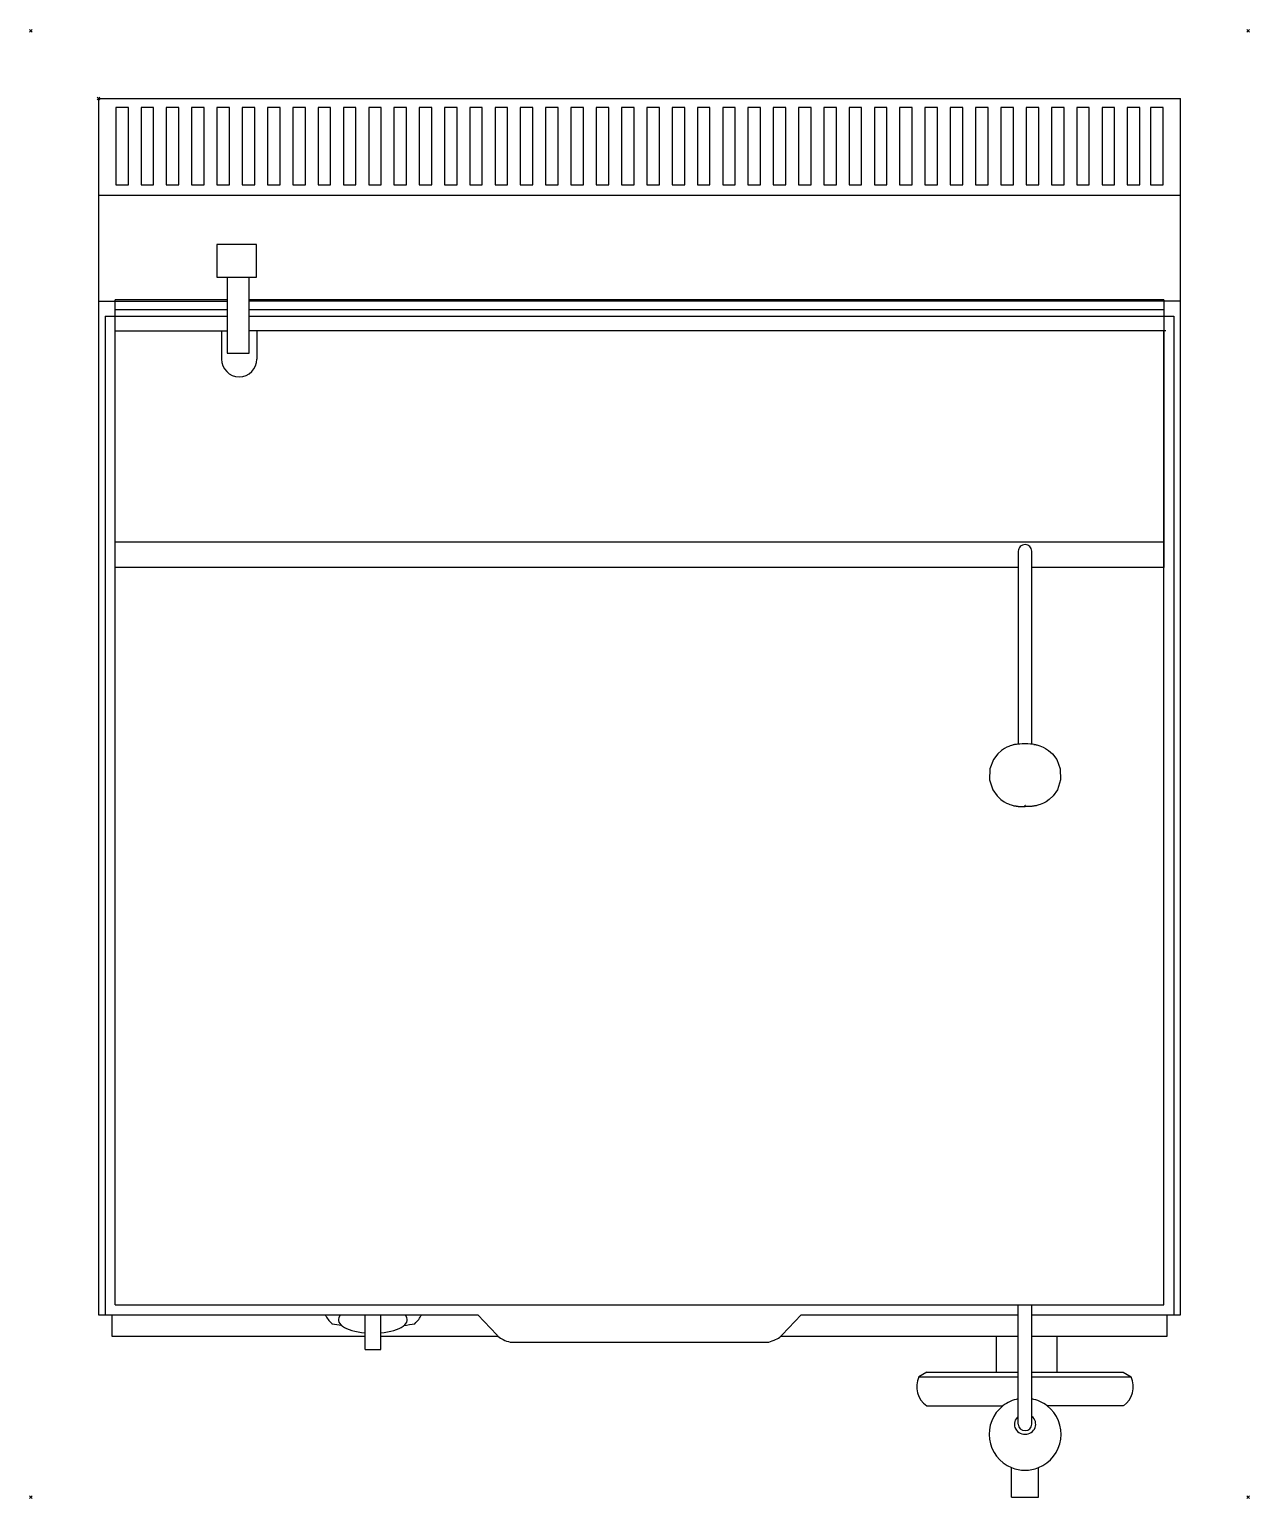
# Model space of a CAD drawing. Header units: millimetres. Extents: x -51 to 851, y -1035 to 51.
import ezdxf

# ---------------------------------------------------------------- set-up
doc = ezdxf.new("R2010")
doc.units = ezdxf.units.MM
doc.header["$PDMODE"] = 3
for name, color, linetype in [('IQ_200_2D', 1, 'Continuous'), ('IQ_204_2D', 7, 'Continuous'), ('IQ_INS_3D', 3, 'Continuous')]:
    doc.layers.add(name, color=color, linetype=linetype)

msp = doc.modelspace()

# ---------------------------------------------------------------- linework, layer by layer
at = {"layer": 'IQ_200_2D', "linetype": 'Continuous'}
for p, q in [((0, 0), (800, 0)), ((0, 0), (0, -899.2)), ((0, 0), (800, 0)), ((800, -899.2), (800, 0)), ((0, -899.2), (10, -899.2)), ((10, -899.2), (10, -915)), ((790, -915), (790, -899.2)), ((790, -899.2), (800, -899.2)), ((10, -915), (197.1, -915)), ((197.1, -924.7), (197.1, -915)), ((208.7, -924.7), (208.7, -915)), ((208.7, -915), (295.4, -915)), ((304.5, -919.3), (495.5, -919.3)), ((504.5, -915), (664, -915)), ((664, -941.5), (664, -915)), ((708.4, -915), (708.4, -941.5)), ((708.4, -915), (790, -915)), ((197.1, -924.7), (208.7, -924.7)), ((612.4, -941.5), (606.6, -945)), ((612.4, -941.5), (664, -941.5)), ((708.4, -941.5), (757.6, -941.5)), ((757.6, -941.5), (763.4, -945)), ((612.4, -966.5), (668.6, -966.5)), ((757.6, -966.5), (701.4, -966.5)), ((675, -1034), (675, -1012)), ((695, -1034), (695, -1012)), ((675, -1034), (695, -1034))]:
    msp.add_line(p, q, dxfattribs=at)
for centre, radius, start, end in [((622.1, -952.3), 17.2, 154.61, 235.39), ((747.9, -952.3), 17.2, 304.61, 25.39), ((685, -987.4), 26.6, 127.9704, 247.9003), ((685, -987.4), 26.6, 292.0997, 52.0296)]:
    msp.add_arc(centre, radius, start, end, dxfattribs=at)
for centre, major_axis, start_param, end_param in [((313.4, -909.4), (20.9, 0), 3.579879, 3.674307), ((313.4, -909.4), (20.9, 0), 3.674307, 4.270986), ((486.6, -909.4), (20.8, 0), 5.15392, 5.748919), ((486.6, -909.4), (20.8, 0), 5.748919, 5.844892)]:
    msp.add_ellipse(centre, major_axis=major_axis, ratio=0.524408, start_param=start_param, end_param=end_param, dxfattribs=at)
at = {"layer": 'IQ_204_2D', "linetype": 'Continuous'}
for p, q in [((22.2, -6.8), (12.9, -6.8)), ((12.9, -6.8), (12.9, -63.9)), ((22.2, -63.9), (22.2, -6.8)), ((40.8, -6.8), (31.6, -6.8)), ((31.6, -6.8), (31.6, -63.9)), ((40.8, -63.9), (40.8, -6.8)), ((59.5, -6.8), (50.2, -6.8)), ((50.2, -6.8), (50.2, -63.9)), ((59.5, -63.9), (59.5, -6.8)), ((78.2, -6.8), (68.9, -6.8)), ((68.9, -6.8), (68.9, -63.9)), ((78.2, -63.9), (78.2, -6.8)), ((96.9, -6.8), (87.6, -6.8)), ((87.6, -6.8), (87.6, -63.9)), ((96.9, -63.9), (96.9, -6.8)), ((115.6, -6.8), (106.3, -6.8)), ((106.3, -6.8), (106.3, -63.9)), ((115.6, -63.9), (115.6, -6.8)), ((134.3, -6.8), (125, -6.8)), ((125, -6.8), (125, -63.9)), ((134.3, -63.9), (134.3, -6.8)), ((153, -6.8), (143.7, -6.8)), ((143.7, -6.8), (143.7, -63.9)), ((153, -63.9), (153, -6.8)), ((171.7, -6.8), (162.4, -6.8)), ((162.4, -6.8), (162.4, -63.9)), ((171.7, -63.9), (171.7, -6.8)), ((190.4, -6.8), (181.1, -6.8)), ((181.1, -6.8), (181.1, -63.9)), ((190.4, -63.9), (190.4, -6.8)), ((209.1, -6.8), (199.8, -6.8)), ((199.8, -6.8), (199.8, -63.9)), ((209.1, -63.9), (209.1, -6.8)), ((227.8, -6.8), (218.5, -6.8)), ((218.5, -6.8), (218.5, -63.9)), ((227.8, -63.9), (227.8, -6.8)), ((246.5, -6.8), (237.2, -6.8)), ((237.2, -6.8), (237.2, -63.9)), ((246.5, -63.9), (246.5, -6.8)), ((265.2, -6.8), (255.9, -6.8)), ((255.9, -6.8), (255.9, -63.9)), ((265.2, -63.9), (265.2, -6.8)), ((283.8, -6.8), (274.6, -6.8)), ((274.6, -6.8), (274.6, -63.9)), ((283.8, -63.9), (283.8, -6.8)), ((302.5, -6.8), (293.2, -6.8)), ((293.2, -6.8), (293.2, -63.9)), ((302.5, -63.9), (302.5, -6.8)), ((321.2, -6.8), (311.9, -6.8)), ((311.9, -6.8), (311.9, -63.9)), ((321.2, -63.9), (321.2, -6.8)), ((339.9, -6.8), (330.6, -6.8)), ((330.6, -6.8), (330.6, -63.9)), ((339.9, -63.9), (339.9, -6.8)), ((358.6, -6.8), (349.3, -6.8)), ((349.3, -6.8), (349.3, -63.9)), ((358.6, -63.9), (358.6, -6.8)), ((377.3, -6.8), (368, -6.8)), ((368, -6.8), (368, -63.9)), ((377.3, -63.9), (377.3, -6.8)), ((396, -6.8), (386.7, -6.8)), ((386.7, -6.8), (386.7, -63.9)), ((396, -63.9), (396, -6.8)), ((414.7, -6.8), (405.4, -6.8)), ((405.4, -6.8), (405.4, -63.9)), ((414.7, -63.9), (414.7, -6.8)), ((433.4, -6.8), (424.1, -6.8)), ((424.1, -6.8), (424.1, -63.9)), ((433.4, -63.9), (433.4, -6.8)), ((452.1, -6.8), (442.8, -6.8)), ((442.8, -6.8), (442.8, -63.9)), ((452.1, -63.9), (452.1, -6.8)), ((470.8, -6.8), (461.5, -6.8)), ((461.5, -6.8), (461.5, -63.9)), ((470.8, -63.9), (470.8, -6.8)), ((489.5, -6.8), (480.2, -6.8)), ((480.2, -6.8), (480.2, -63.9)), ((489.5, -63.9), (489.5, -6.8)), ((508.2, -6.8), (498.9, -6.8)), ((498.9, -6.8), (498.9, -63.9)), ((508.2, -63.9), (508.2, -6.8)), ((526.9, -6.8), (517.6, -6.8)), ((517.6, -6.8), (517.6, -63.9)), ((526.9, -63.9), (526.9, -6.8)), ((545.5, -6.8), (536.3, -6.8)), ((536.3, -6.8), (536.3, -63.9)), ((545.5, -63.9), (545.5, -6.8)), ((564.2, -6.8), (554.9, -6.8)), ((554.9, -6.8), (554.9, -63.9)), ((564.2, -63.9), (564.2, -6.8)), ((582.9, -6.8), (573.6, -6.8)), ((573.6, -6.8), (573.6, -63.9)), ((582.9, -63.9), (582.9, -6.8)), ((601.6, -6.8), (592.3, -6.8)), ((592.3, -6.8), (592.3, -63.9)), ((601.6, -63.9), (601.6, -6.8)), ((620.3, -6.8), (611, -6.8)), ((611, -6.8), (611, -63.9)), ((620.3, -63.9), (620.3, -6.8)), ((639, -6.8), (629.7, -6.8)), ((629.7, -6.8), (629.7, -63.9)), ((639, -63.9), (639, -6.8)), ((657.7, -6.8), (648.4, -6.8)), ((648.4, -6.8), (648.4, -63.9)), ((657.7, -63.9), (657.7, -6.8)), ((676.4, -6.8), (667.1, -6.8)), ((667.1, -6.8), (667.1, -63.9)), ((676.4, -63.9), (676.4, -6.8)), ((695.1, -6.8), (685.8, -6.8)), ((685.8, -6.8), (685.8, -63.9)), ((695.1, -63.9), (695.1, -6.8)), ((713.8, -6.8), (704.5, -6.8)), ((704.5, -6.8), (704.5, -63.9)), ((713.8, -63.9), (713.8, -6.8)), ((732.5, -6.8), (723.2, -6.8)), ((723.2, -6.8), (723.2, -63.9)), ((732.5, -63.9), (732.5, -6.8)), ((751.2, -6.8), (741.9, -6.8)), ((741.9, -6.8), (741.9, -63.9)), ((751.2, -63.9), (751.2, -6.8)), ((769.9, -6.8), (760.6, -6.8)), ((760.6, -6.8), (760.6, -63.9)), ((769.9, -63.9), (769.9, -6.8)), ((787.1, -6.8), (777.8, -6.8)), ((777.8, -6.8), (777.8, -63.9)), ((787.1, -63.9), (787.1, -6.8)), ((12.9, -63.9), (22.2, -63.9)), ((31.6, -63.9), (40.8, -63.9)), ((50.2, -63.9), (59.5, -63.9)), ((68.9, -63.9), (78.2, -63.9)), ((87.6, -63.9), (96.9, -63.9)), ((106.3, -63.9), (115.6, -63.9)), ((125, -63.9), (134.3, -63.9)), ((143.7, -63.9), (153, -63.9)), ((162.4, -63.9), (171.7, -63.9)), ((181.1, -63.9), (190.4, -63.9)), ((199.8, -63.9), (209.1, -63.9)), ((218.5, -63.9), (227.8, -63.9)), ((237.2, -63.9), (246.5, -63.9)), ((255.9, -63.9), (265.2, -63.9)), ((274.6, -63.9), (283.8, -63.9)), ((293.2, -63.9), (302.5, -63.9)), ((311.9, -63.9), (321.2, -63.9)), ((330.6, -63.9), (339.9, -63.9)), ((349.3, -63.9), (358.6, -63.9)), ((368, -63.9), (377.3, -63.9)), ((386.7, -63.9), (396, -63.9)), ((405.4, -63.9), (414.7, -63.9)), ((424.1, -63.9), (433.4, -63.9)), ((442.8, -63.9), (452.1, -63.9)), ((461.5, -63.9), (470.8, -63.9)), ((480.2, -63.9), (489.5, -63.9)), ((498.9, -63.9), (508.2, -63.9)), ((517.6, -63.9), (526.9, -63.9)), ((536.3, -63.9), (545.5, -63.9)), ((554.9, -63.9), (564.2, -63.9)), ((573.6, -63.9), (582.9, -63.9)), ((592.3, -63.9), (601.6, -63.9)), ((611, -63.9), (620.3, -63.9)), ((629.7, -63.9), (639, -63.9)), ((648.4, -63.9), (657.7, -63.9)), ((667.1, -63.9), (676.4, -63.9)), ((685.8, -63.9), (695.1, -63.9)), ((704.5, -63.9), (713.8, -63.9)), ((723.2, -63.9), (732.5, -63.9)), ((741.9, -63.9), (751.2, -63.9)), ((760.6, -63.9), (769.9, -63.9)), ((777.8, -63.9), (787.1, -63.9)), ((0, -71.6), (800, -71.6)), ((87.5, -108.1), (87.5, -132.1)), ((116.8, -108.1), (87.5, -108.1)), ((116.8, -132.1), (116.8, -108.1)), ((87.5, -132.1), (116.8, -132.1)), ((95.1, -132.1), (95.1, -188.3)), ((111.4, -188.3), (111.4, -132.1)), ((0, -150), (95.1, -150)), ((12.4, -156), (12.4, -149)), ((95.1, -149), (12.4, -149)), ((787.6, -149), (111.4, -149)), ((800, -150), (111.4, -150)), ((787.6, -149), (787.6, -156)), ((5, -160.9), (5, -899.2)), ((5, -160.9), (95.1, -160.9)), ((12.4, -327.7), (12.4, -156.1)), ((12.4, -156.1), (95.1, -156.1)), ((111.4, -156.1), (787.6, -156.1)), ((111.4, -160.9), (795, -160.9)), ((787.6, -156.1), (787.6, -327.7)), ((795, -160.9), (795, -899.2)), ((95.1, -172.1), (12.4, -172.1)), ((12.4, -891.8), (12.4, -172.1)), ((90.9, -172.1), (90.9, -192.7)), ((789, -171.7), (111.4, -171.7)), ((117.2, -171.7), (117.2, -192.7)), ((787.6, -891.8), (787.6, -171.7)), ((95.1, -188.3), (111.4, -188.3)), ((12.4, -346.8), (12.4, -327.7)), ((12.4, -327.7), (787.6, -327.7)), ((680, -334.7), (680, -341.4)), ((690, -341.4), (690, -334.7)), ((787.6, -327.7), (787.6, -346.8)), ((680, -346.8), (12.4, -346.8)), ((787.6, -346.8), (689.8, -346.8)), ((680, -358.7), (680, -477.3)), ((690, -477.3), (690, -358.7)), ((10, -899.2), (280.6, -899.2)), ((12.4, -891.8), (787.6, -891.8)), ((197.1, -915), (197.1, -899.2)), ((208.7, -915), (208.7, -899.2)), ((294.5, -914), (280.6, -899.2)), ((519.4, -899.2), (505.4, -914)), ((519.4, -899.2), (680, -899.2)), ((680, -980), (680, -891.8)), ((690, -980), (690, -891.8)), ((690, -899.2), (790, -899.2)), ((208.7, -915), (225.8, -915)), ((664, -915), (680, -915)), ((690, -915), (708.4, -915)), ((664, -941.5), (680, -941.5)), ((690, -941.5), (708.4, -941.5)), ((606.6, -945), (680, -945)), ((690, -945), (763.4, -945))]:
    msp.add_line(p, q, dxfattribs=at)
at = {"layer": 'IQ_204_2D', "linetype": 'Continuous', "flags": 128}
for points in [[(680, -341.4), (680, -341.6), (680, -341.9), (680, -342.1), (680, -342.4), (680, -342.8), (680, -343.1), (680, -343.5), (680, -343.9), (680, -344.3), (680, -344.8), (680, -345.3), (680, -345.8), (680, -346.4), (680, -346.9), (680, -347.5), (680, -348.1), (680, -348.7), (680, -349.4), (680, -350.1), (680, -350.7), (680, -351.4), (680, -352.1), (680, -352.9), (680, -353.6), (680, -354.4), (680, -355.1), (680, -355.9), (680, -356.7), (680, -357.5), (680, -358.3), (680, -358.7)], [(690, -358.7), (690, -357.9), (690, -357.1), (690, -356.3), (690, -355.5), (690, -354.8), (690, -354), (690, -353.3), (690, -352.5), (690, -351.8), (690, -351.1), (690, -350.4), (690, -349.7), (690, -349.1), (690, -348.5), (690, -347.8), (690, -347.2), (690, -346.7), (690, -346.1), (690, -345.6), (690, -345.1), (690, -344.6), (690, -344.1), (690, -343.7), (690, -343.3), (690, -342.9), (690, -342.6), (690, -342.3), (690, -342), (690, -341.8), (690, -341.5), (690, -341.4)], [(678.6, -477.5), (678.2, -477.5), (677.8, -477.6), (677.3, -477.7), (676.8, -477.8), (676.3, -477.9), (675.6, -478.1), (674.9, -478.3), (674, -478.6), (672.9, -479), (671.6, -479.6), (669.8, -480.5), (667.6, -482), (664.8, -484.5), (661.6, -488.7), (659, -495.5), (658.7, -503.8), (661.1, -511), (664.3, -515.6), (667.2, -518.3), (669.5, -519.9), (671.3, -520.9), (672.7, -521.5), (673.8, -521.9), (674.8, -522.2), (675.5, -522.5), (676.2, -522.6), (676.8, -522.8), (677.3, -522.9), (677.7, -523), (678.1, -523), (678.5, -523.1), (678.9, -523.2), (679.2, -523.2), (679.6, -523.2), (679.9, -523.3), (680.2, -523.3), (680.4, -523.3), (680.7, -523.4), (681, -523.4), (681.3, -523.4), (681.5, -523.4), (681.8, -523.4), (682, -523.5), (682.3, -523.5), (682.6, -523.5), (682.8, -523.5), (683.1, -523.5), (683.3, -523.5), (683.6, -523.5), (683.8, -523.5), (684, -523.5), (684.3, -523.5), (684.5, -523.5), (684.8, -523.5), (685, -523.5)], [(691.4, -477.5), (691.8, -477.5), (692.2, -477.6), (692.7, -477.7), (693.2, -477.8), (693.7, -477.9), (694.4, -478.1), (695.1, -478.3), (696, -478.6), (697.1, -479), (698.4, -479.6), (700.2, -480.5), (702.4, -482), (705.2, -484.5), (708.4, -488.7), (711, -495.5), (711.3, -503.8), (708.9, -511), (705.7, -515.6), (702.8, -518.3), (700.5, -519.9), (698.7, -520.9), (697.3, -521.5), (696.2, -521.9), (695.2, -522.2), (694.5, -522.5), (693.8, -522.6), (693.2, -522.8), (692.7, -522.9), (692.3, -523), (691.9, -523), (691.5, -523.1), (691.1, -523.2), (690.8, -523.2), (690.4, -523.2), (690.1, -523.3), (689.8, -523.3), (689.6, -523.3), (689.3, -523.4), (689, -523.4), (688.7, -523.4), (688.5, -523.4), (688.2, -523.4), (688, -523.5), (687.7, -523.5), (687.4, -523.5), (687.2, -523.5), (686.9, -523.5), (686.7, -523.5), (686.4, -523.5), (686.2, -523.5), (686, -523.5), (685.7, -523.5), (685.5, -523.5), (685.2, -523.5), (685, -523.5)], [(684.6, -522.7), (684.6, -522.7), (684.6, -522.7), (684.6, -522.7), (684.6, -522.7), (684.7, -522.7), (684.7, -522.7), (684.7, -522.7), (684.8, -522.7), (684.8, -522.7), (684.9, -522.7), (684.9, -522.7), (685, -522.7), (685, -522.7)], [(685.4, -522.7), (685.4, -522.7), (685.4, -522.7), (685.4, -522.7), (685.4, -522.7), (685.3, -522.7), (685.3, -522.7), (685.3, -522.7), (685.2, -522.7), (685.2, -522.7), (685.1, -522.7), (685.1, -522.7), (685, -522.7), (685, -522.7)]]:
    msp.add_lwpolyline(points, dxfattribs=at)
at = {"layer": 'IQ_204_2D', "linetype": 'Continuous'}
for centre, radius, start, end in [((104.1, -192.7), 13.1, 180, 0), ((685, -987.4), 26.6, 100.8425, 127.9704), ((685, -987.4), 26.6, 52.0296, 79.1575), ((685, -987.4), 26.6, 247.9003, 292.0997)]:
    msp.add_arc(centre, radius, start, end, dxfattribs=at)
for centre, major_axis, ratio, start_param, end_param in [((685, -334.7), (5, 0), 0.971174, 1.570796, 3.141593), ((685, -334.7), (5, 0), 0.971174, 0, 1.570796), ((685, -478), (7.89, 0), 0.108163, 1.570796, 2.617994), ((685, -478), (7.89, 0), 0.108163, 0.523599, 1.570796), ((257.6, -892), (91.8, 0), 0.393353, 3.341174, 3.531676), ((202.9, -902.8), (25.4, 0), 0.393353, 2.775482, 4.482568), ((202.9, -902.8), (25.4, 0), 0.393353, 4.94221, 6.649296), ((146.9, -892), (93.8, 0), 0.393353, 5.901487, 6.087735), ((203.3, -881.2), (69.4, 0), 0.393353, 4.255376, 4.368264), ((203.3, -881.2), (69.4, 0), 0.393353, 5.04257, 5.169402), ((685, -980), (7.89, 0), 0.939693, 2.257036, 4.712389), ((685, -980), (7.89, 0), 0.939693, 4.712389, 7.167742), ((685, -980), (5, 0), 0.939693, 3.141593, 4.712389), ((685, -980), (5, 0), 0.939693, 4.712389, 6.283185)]:
    msp.add_ellipse(centre, major_axis=major_axis, ratio=ratio, start_param=start_param, end_param=end_param, dxfattribs=at)
at = {"layer": 'IQ_INS_3D'}
for p in [(-50, 50), (850, 50), (0, 0), (-50, -1034), (850, -1034)]:
    msp.add_point(p, dxfattribs=at)

doc.saveas('drawing.dxf')
